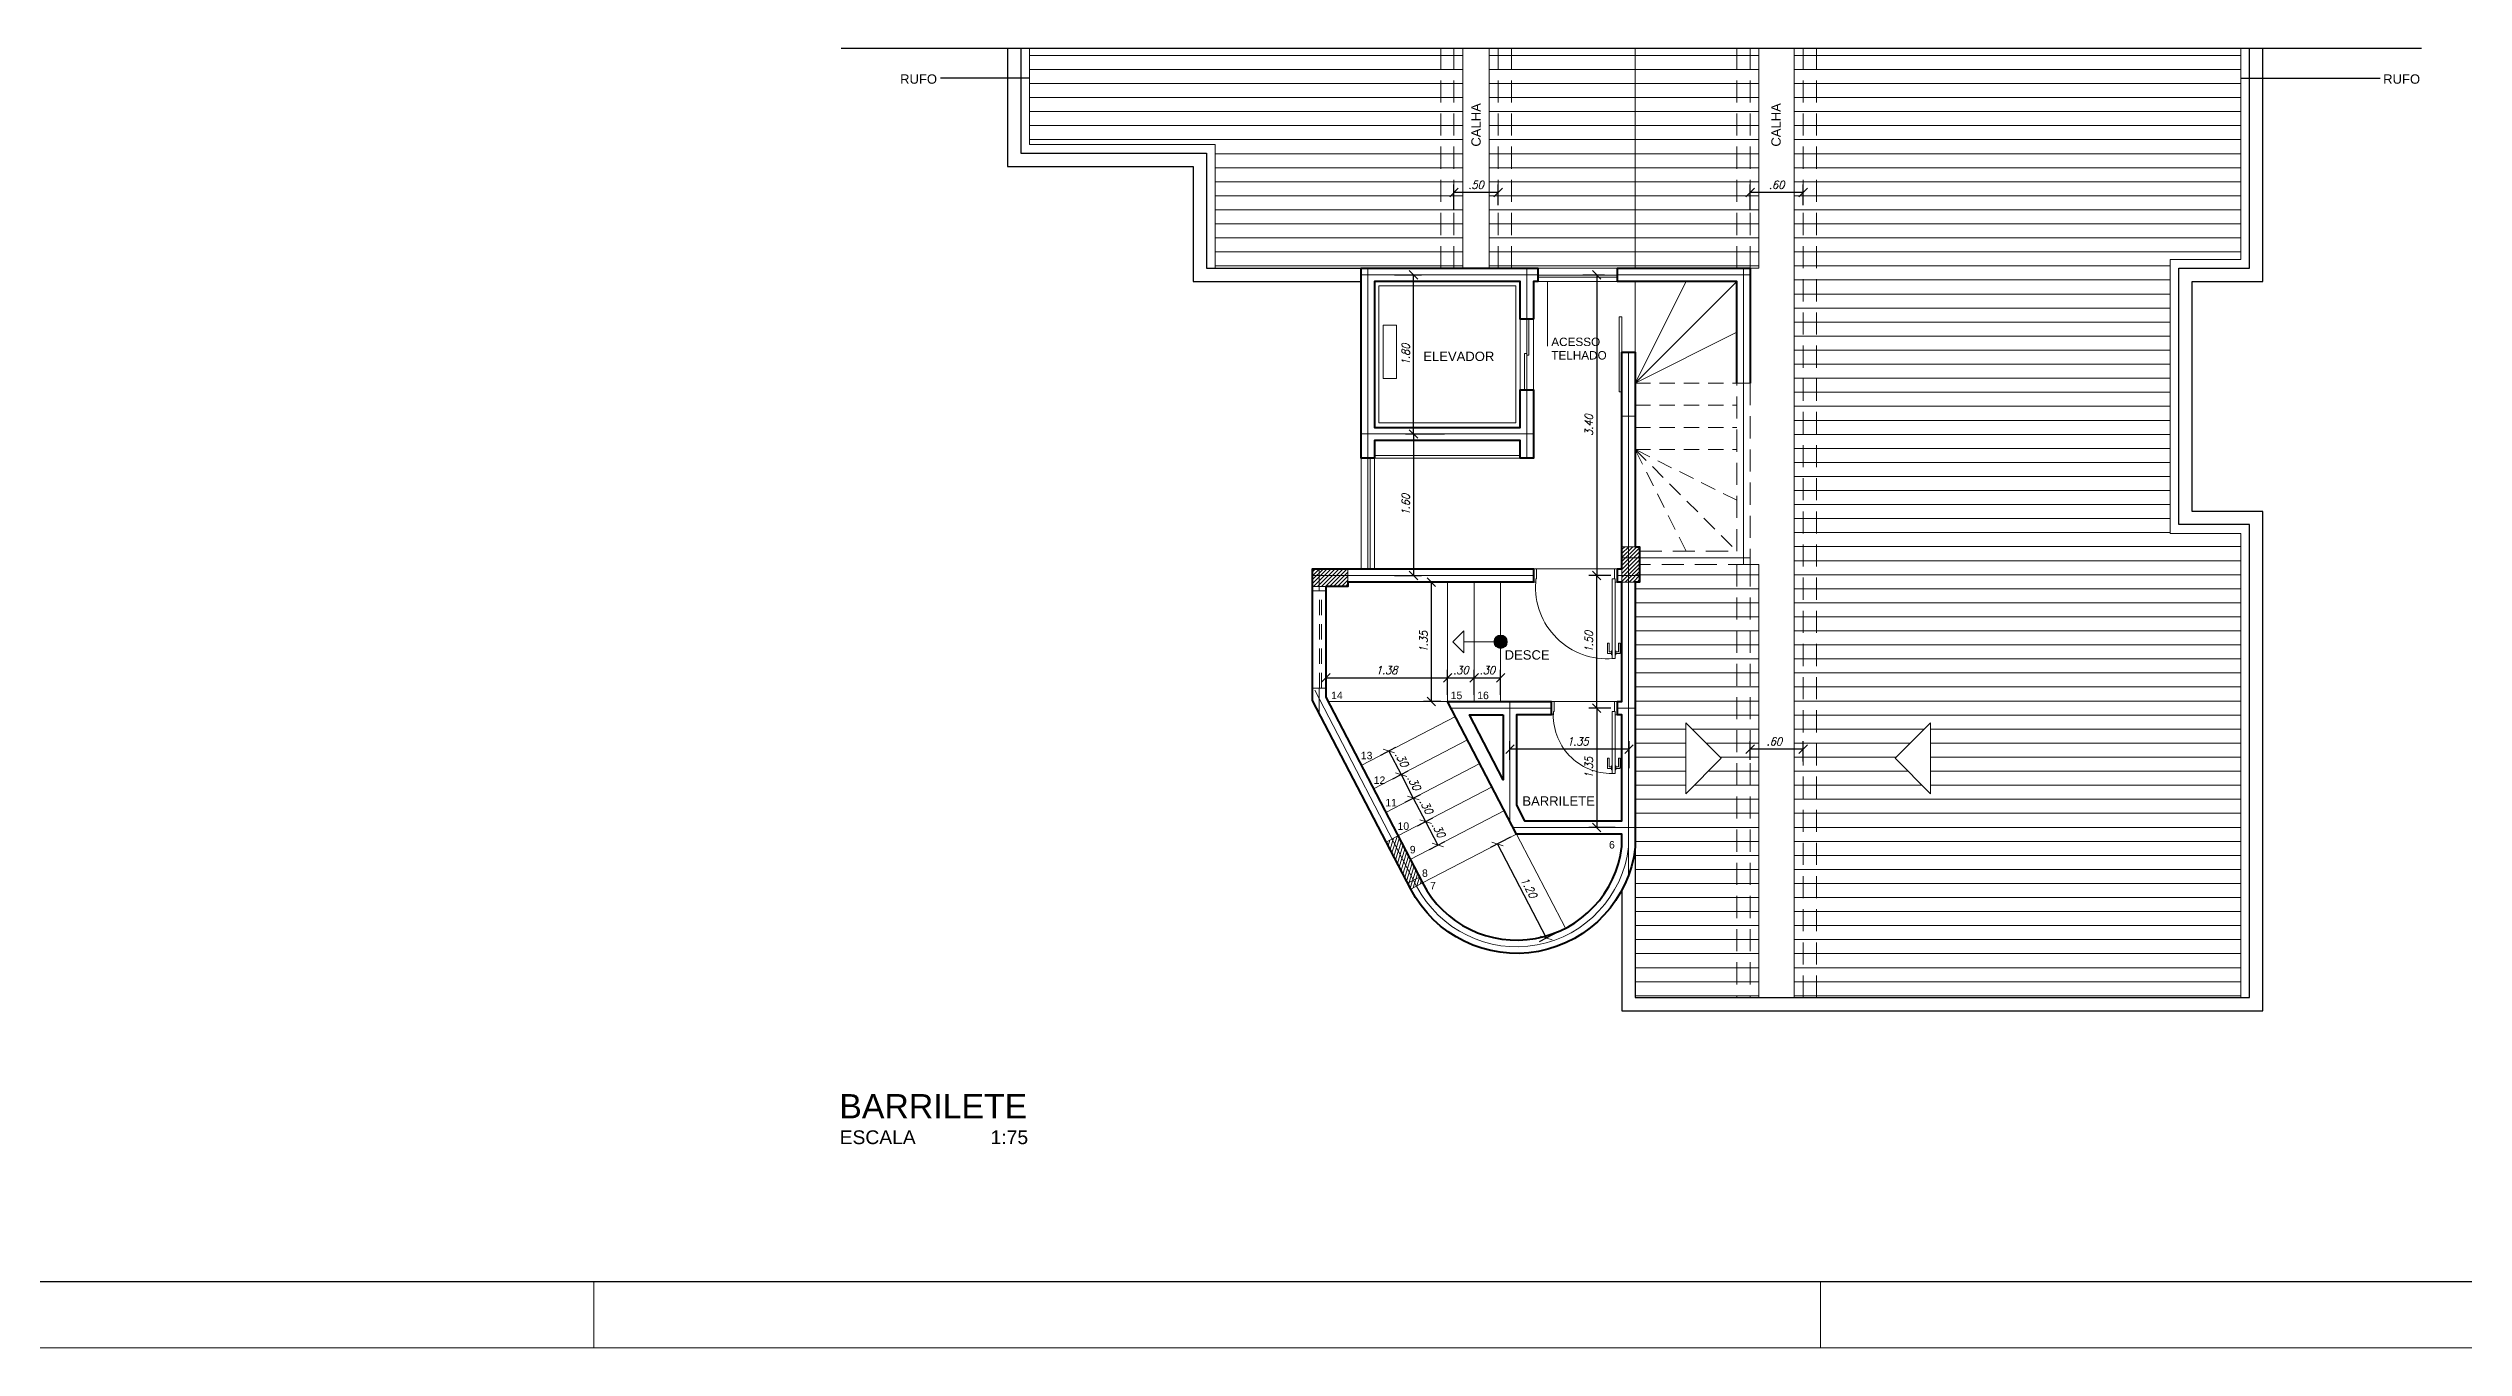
# Model space of a CAD drawing. Header units: millimetres. Extents: x 1865 to 2133, y 1062 to 1142.
# Drawn here: x 1993.8 to 2021.12, y 1106.29 to 1120.99 of the extents above; entities that cross this region are included whole.
import ezdxf

# ---------------------------------------------------------------- set-up
doc = ezdxf.new("R2010")
doc.units = ezdxf.units.MM
doc.header["$PDMODE"] = 35
doc.linetypes.add('HIDDEN', pattern=[0.375, 0.25, -0.125])
for name, color, linetype, lineweight in [('COBERTA', 34, 'Continuous', 9), ('Cota', 7, 'Continuous', 9), ('Eixo', 1, 'Continuous', 9), ('ESQ_INTER', 250, 'Continuous', 9), ('ESQUADRIAS', 250, 'Continuous', 9), ('PILAR', 7, 'Continuous', 5), ('Plarga', 7, 'Continuous', 40), ('texto', 7, 'Continuous', 13)]:
    doc.layers.add(name, color=color, linetype=linetype, lineweight=lineweight)
doc.styles.add('arial', font='arial.ttf')
doc.styles.add('romans15', font='romans.shx', dxfattribs={"width": 0.9, "oblique": 15})
doc.styles.add('TARCISIO', font='arial.ttf')
doc.dimstyles.new('COTA_50', dxfattribs={"dimscale": 0.5, "dimtxt": 0.181, "dimasz": 0.193, "dimexe": 0.18, "dimexo": 0.15, "dimgap": 0.085, "dimtad": 1, "dimzin": 4, "dimdsep": 46, "dimtxsty": 'romans15', "dimblk1": 'OBLIQUE', "dimblk2": 'OBLIQUE', "dimsah": 1, "dimcen": 0.09, "dimclrd": 256, "dimclre": 256, "dimclrt": 256, "dimadec": 0, "dimazin": 0, "dimtfac": 1, "dimtmove": 2, "dimatfit": 3, "dimldrblk": 'NONE', "dimfxl": 1, "dimtolj": 1, "dimtzin": 1, "dimarcsym": 0})

# ---------------------------------------------------------------- blocks, each defined once
blk = doc.blocks.new('_OBLIQUE')
at = {"color": 0, "linetype": 'ByBlock'}
blk.add_line((-0.5, -0.5), (0.5, 0.5), dxfattribs=at)
blk = doc.blocks.new('*D606')
at = {"layer": 'Cota', "lineweight": -2, "transparency": 16777216}
for p, q in [((2011.471, 1115.029), (2011.22, 1115.029)), ((2011.31, 1113.529), (2011.31, 1115.029)), ((2011.471, 1113.529), (2011.22, 1113.529))]:
    blk.add_line(p, q, dxfattribs=at)
at = {"layer": 'Defpoints', "color": 0, "transparency": 16777216}
for p in [(2011.31, 1115.029), (2011.546, 1115.029), (2011.546, 1113.529)]:
    blk.add_point(p, dxfattribs=at)
at = {"layer": 'Cota', "lineweight": -2, "transparency": 16777216, "xscale": 0.0965, "yscale": 0.0965, "zscale": 0.0965}
for p, rotation in [((2011.31, 1115.029), 90), ((2011.31, 1113.529), 270)]:
    blk.add_blockref('_OBLIQUE', p, dxfattribs=dict(at, rotation=rotation))
at = {"layer": 'Cota', "transparency": 16777216, "insert": (2011.222, 1114.279), "char_height": 0.0905, "attachment_point": 5, "rotation": 90, "style": 'romans15'}
blk.add_mtext('\\A1;1.50', dxfattribs=at)
blk = doc.blocks.new('_None')
blk = doc.blocks.new('*D607')
at = {"layer": 'Cota', "lineweight": -2, "transparency": 16777216}
for p, q in [((2008.867, 1112.995), (2009.039, 1113.085)), ((2008.959, 1113.043), (2009.098, 1112.777)), ((2009.005, 1112.729), (2009.178, 1112.819))]:
    blk.add_line(p, q, dxfattribs=at)
at = {"layer": 'Defpoints', "color": 0, "transparency": 16777216}
for p in [(2008.8, 1112.961), (2008.938, 1112.694), (2009.098, 1112.777)]:
    blk.add_point(p, dxfattribs=at)
at = {"layer": 'Cota', "lineweight": -2, "transparency": 16777216, "xscale": 0.0965, "yscale": 0.0965, "zscale": 0.0965}
for p, rotation in [((2008.959, 1113.043), 117.4853861438871), ((2009.098, 1112.777), 297.4853861438871)]:
    blk.add_blockref('_OBLIQUE', p, dxfattribs=dict(at, rotation=rotation))
at = {"layer": 'Cota', "transparency": 16777216, "insert": (2009.106, 1112.951), "char_height": 0.0905, "attachment_point": 5, "rotation": 297.4854, "style": 'romans15'}
blk.add_mtext('\\A1;.30', dxfattribs=at)
blk = doc.blocks.new('*D608')
at = {"layer": 'Cota', "lineweight": -2, "transparency": 16777216}
for p, q in [((2009.005, 1112.729), (2009.178, 1112.819)), ((2009.098, 1112.777), (2009.236, 1112.511)), ((2009.143, 1112.463), (2009.316, 1112.553))]:
    blk.add_line(p, q, dxfattribs=at)
at = {"layer": 'Defpoints', "color": 0, "transparency": 16777216}
for p in [(2008.938, 1112.694), (2009.236, 1112.511), (2009.077, 1112.428)]:
    blk.add_point(p, dxfattribs=at)
at = {"layer": 'Cota', "lineweight": -2, "transparency": 16777216, "xscale": 0.0965, "yscale": 0.0965, "zscale": 0.0965}
for p, rotation in [((2009.098, 1112.777), 117.4853861440412), ((2009.236, 1112.511), 297.4853861440413)]:
    blk.add_blockref('_OBLIQUE', p, dxfattribs=dict(at, rotation=rotation))
at = {"layer": 'Cota', "transparency": 16777216, "insert": (2009.245, 1112.685), "char_height": 0.0905, "attachment_point": 5, "rotation": 297.4854, "style": 'romans15'}
blk.add_mtext('\\A1;.30', dxfattribs=at)
blk = doc.blocks.new('*D609')
at = {"layer": 'Cota', "lineweight": -2, "transparency": 16777216}
for p, q in [((2009.143, 1112.463), (2009.316, 1112.553)), ((2009.236, 1112.511), (2009.375, 1112.245)), ((2009.282, 1112.197), (2009.455, 1112.287))]:
    blk.add_line(p, q, dxfattribs=at)
at = {"layer": 'Defpoints', "color": 0, "transparency": 16777216}
for p in [(2009.077, 1112.428), (2009.375, 1112.245), (2009.215, 1112.162)]:
    blk.add_point(p, dxfattribs=at)
at = {"layer": 'Cota', "lineweight": -2, "transparency": 16777216, "xscale": 0.0965, "yscale": 0.0965, "zscale": 0.0965}
for p, rotation in [((2009.236, 1112.511), 117.4853861438871), ((2009.375, 1112.245), 297.4853861438871)]:
    blk.add_blockref('_OBLIQUE', p, dxfattribs=dict(at, rotation=rotation))
at = {"layer": 'Cota', "transparency": 16777216, "insert": (2009.383, 1112.419), "char_height": 0.0905, "attachment_point": 5, "rotation": 297.4854, "style": 'romans15'}
blk.add_mtext('\\A1;.30', dxfattribs=at)
blk = doc.blocks.new('*D610')
at = {"layer": 'Cota', "lineweight": -2, "transparency": 16777216}
for p, q in [((2009.282, 1112.197), (2009.455, 1112.287)), ((2009.375, 1112.245), (2009.513, 1111.979)), ((2009.42, 1111.931), (2009.593, 1112.02))]:
    blk.add_line(p, q, dxfattribs=at)
at = {"layer": 'Defpoints', "color": 0, "transparency": 16777216}
for p in [(2009.215, 1112.162), (2009.513, 1111.979), (2009.354, 1111.896)]:
    blk.add_point(p, dxfattribs=at)
at = {"layer": 'Cota', "lineweight": -2, "transparency": 16777216, "xscale": 0.0965, "yscale": 0.0965, "zscale": 0.0965}
for p, rotation in [((2009.375, 1112.245), 117.4853861438871), ((2009.513, 1111.979), 297.4853861438871)]:
    blk.add_blockref('_OBLIQUE', p, dxfattribs=dict(at, rotation=rotation))
at = {"layer": 'Cota', "transparency": 16777216, "insert": (2009.522, 1112.152), "char_height": 0.0905, "attachment_point": 5, "rotation": 297.4854, "style": 'romans15'}
blk.add_mtext('\\A1;.30', dxfattribs=at)
blk = doc.blocks.new('*D620')
at = {"layer": 'Cota', "lineweight": -2, "transparency": 16777216}
for p, q in [((2010.337, 1112.07), (2010.109, 1111.951)), ((2010.741, 1110.927), (2010.189, 1111.992)), ((2010.89, 1111.004), (2010.661, 1110.886))]:
    blk.add_line(p, q, dxfattribs=at)
at = {"layer": 'Defpoints', "color": 0, "transparency": 16777216}
for p in [(2010.189, 1111.992), (2010.404, 1112.104), (2010.957, 1111.039)]:
    blk.add_point(p, dxfattribs=at)
at = {"layer": 'Cota', "lineweight": -2, "transparency": 16777216, "xscale": 0.0965, "yscale": 0.0965, "zscale": 0.0965}
for p, rotation in [((2010.189, 1111.992), 117.4184807016793), ((2010.741, 1110.927), 297.4184807016794)]:
    blk.add_blockref('_OBLIQUE', p, dxfattribs=dict(at, rotation=rotation))
at = {"layer": 'Cota', "transparency": 16777216, "insert": (2010.543, 1111.5), "char_height": 0.0905, "attachment_point": 5, "rotation": 297.4185, "style": 'romans15'}
blk.add_mtext('\\A1;1.20', dxfattribs=at)
blk = doc.blocks.new('*D611')
at = {"layer": 'Cota', "lineweight": -2, "transparency": 16777216}
for p, q in [((2009.624, 1113.679), (2009.624, 1113.96)), ((2009.924, 1113.679), (2009.924, 1113.96)), ((2009.624, 1113.87), (2009.924, 1113.87))]:
    blk.add_line(p, q, dxfattribs=at)
at = {"layer": 'Defpoints', "color": 0, "transparency": 16777216}
for p in [(2009.624, 1113.604), (2009.924, 1113.87), (2009.924, 1113.604)]:
    blk.add_point(p, dxfattribs=at)
at = {"layer": 'Cota', "lineweight": -2, "transparency": 16777216, "xscale": 0.0965, "yscale": 0.0965, "zscale": 0.0965, "rotation": 180}
blk.add_blockref('_OBLIQUE', (2009.624, 1113.87), dxfattribs=at)
at = {"layer": 'Cota', "lineweight": -2, "transparency": 16777216, "xscale": 0.0965, "yscale": 0.0965, "zscale": 0.0965}
blk.add_blockref('_OBLIQUE', (2009.924, 1113.87), dxfattribs=at)
at = {"layer": 'Cota', "transparency": 16777216, "insert": (2009.774, 1113.958), "char_height": 0.0905, "attachment_point": 5, "style": 'romans15'}
blk.add_mtext('\\A1;.30', dxfattribs=at)
blk = doc.blocks.new('*D612')
at = {"layer": 'Cota', "lineweight": -2, "transparency": 16777216}
for p, q in [((2009.924, 1113.679), (2009.924, 1113.96)), ((2010.224, 1113.679), (2010.224, 1113.96)), ((2009.924, 1113.87), (2010.224, 1113.87))]:
    blk.add_line(p, q, dxfattribs=at)
at = {"layer": 'Defpoints', "color": 0, "transparency": 16777216}
for p in [(2009.924, 1113.604), (2010.224, 1113.87), (2010.224, 1113.604)]:
    blk.add_point(p, dxfattribs=at)
at = {"layer": 'Cota', "lineweight": -2, "transparency": 16777216, "xscale": 0.0965, "yscale": 0.0965, "zscale": 0.0965, "rotation": 180}
blk.add_blockref('_OBLIQUE', (2009.924, 1113.87), dxfattribs=at)
at = {"layer": 'Cota', "lineweight": -2, "transparency": 16777216, "xscale": 0.0965, "yscale": 0.0965, "zscale": 0.0965}
blk.add_blockref('_OBLIQUE', (2010.224, 1113.87), dxfattribs=at)
at = {"layer": 'Cota', "transparency": 16777216, "insert": (2010.074, 1113.958), "char_height": 0.0905, "attachment_point": 5, "style": 'romans15'}
blk.add_mtext('\\A1;.30', dxfattribs=at)
blk = doc.blocks.new('*D613')
at = {"layer": 'Cota', "lineweight": -2, "transparency": 16777216}
for p, q in [((2008.246, 1113.728), (2008.246, 1113.96)), ((2009.624, 1113.679), (2009.624, 1113.96)), ((2008.246, 1113.87), (2009.624, 1113.87))]:
    blk.add_line(p, q, dxfattribs=at)
at = {"layer": 'Defpoints', "color": 0, "transparency": 16777216}
for p in [(2008.246, 1113.653), (2009.624, 1113.87), (2009.624, 1113.604)]:
    blk.add_point(p, dxfattribs=at)
at = {"layer": 'Cota', "lineweight": -2, "transparency": 16777216, "xscale": 0.0965, "yscale": 0.0965, "zscale": 0.0965, "rotation": 180}
blk.add_blockref('_OBLIQUE', (2008.246, 1113.87), dxfattribs=at)
at = {"layer": 'Cota', "lineweight": -2, "transparency": 16777216, "xscale": 0.0965, "yscale": 0.0965, "zscale": 0.0965}
blk.add_blockref('_OBLIQUE', (2009.624, 1113.87), dxfattribs=at)
at = {"layer": 'Cota', "transparency": 16777216, "insert": (2008.935, 1113.958), "char_height": 0.0905, "attachment_point": 5, "style": 'romans15'}
blk.add_mtext('\\A1;1.38', dxfattribs=at)
blk = doc.blocks.new('*D614')
at = {"layer": 'Cota', "lineweight": -2, "transparency": 16777216}
for p, q in [((2010.329, 1112.944), (2010.329, 1113.154)), ((2011.676, 1113.064), (2010.329, 1113.064)), ((2011.676, 1112.851), (2011.676, 1113.154))]:
    blk.add_line(p, q, dxfattribs=at)
at = {"layer": 'Defpoints', "color": 0, "transparency": 16777216}
for p in [(2010.329, 1113.064), (2010.329, 1112.869), (2011.676, 1112.776)]:
    blk.add_point(p, dxfattribs=at)
at = {"layer": 'Cota', "lineweight": -2, "transparency": 16777216, "xscale": 0.0965, "yscale": 0.0965, "zscale": 0.0965, "rotation": 180}
blk.add_blockref('_OBLIQUE', (2010.329, 1113.064), dxfattribs=at)
at = {"layer": 'Cota', "lineweight": -2, "transparency": 16777216, "xscale": 0.0965, "yscale": 0.0965, "zscale": 0.0965}
blk.add_blockref('_OBLIQUE', (2011.676, 1113.064), dxfattribs=at)
at = {"layer": 'Cota', "transparency": 16777216, "insert": (2011.097, 1113.152), "char_height": 0.0905, "attachment_point": 5, "style": 'romans15'}
blk.add_mtext('\\A1;1.35', dxfattribs=at)
blk = doc.blocks.new('*D615')
at = {"layer": 'Cota', "lineweight": -2, "transparency": 16777216}
for p, q in [((2009.549, 1114.954), (2009.35, 1114.954)), ((2009.44, 1113.604), (2009.44, 1114.954)), ((2009.549, 1113.604), (2009.35, 1113.604))]:
    blk.add_line(p, q, dxfattribs=at)
at = {"layer": 'Defpoints', "color": 0, "transparency": 16777216}
for p in [(2009.44, 1114.954), (2009.624, 1114.954), (2009.624, 1113.604)]:
    blk.add_point(p, dxfattribs=at)
at = {"layer": 'Cota', "lineweight": -2, "transparency": 16777216, "xscale": 0.0965, "yscale": 0.0965, "zscale": 0.0965}
for p, rotation in [((2009.44, 1114.954), 90), ((2009.44, 1113.604), 270)]:
    blk.add_blockref('_OBLIQUE', p, dxfattribs=dict(at, rotation=rotation))
at = {"layer": 'Cota', "transparency": 16777216, "insert": (2009.353, 1114.279), "char_height": 0.0905, "attachment_point": 5, "rotation": 90, "style": 'romans15'}
blk.add_mtext('\\A1;1.35', dxfattribs=at)
blk = doc.blocks.new('*D616')
at = {"layer": 'Cota', "lineweight": -2, "transparency": 16777216}
for p, q in [((2009.588, 1116.629), (2009.147, 1116.629)), ((2009.237, 1116.629), (2009.237, 1115.029)), ((2009.022, 1115.029), (2009.327, 1115.029))]:
    blk.add_line(p, q, dxfattribs=at)
at = {"layer": 'Defpoints', "color": 0, "transparency": 16777216}
for p in [(2009.663, 1116.629), (2008.947, 1115.029), (2009.237, 1115.029)]:
    blk.add_point(p, dxfattribs=at)
at = {"layer": 'Cota', "lineweight": -2, "transparency": 16777216, "xscale": 0.0965, "yscale": 0.0965, "zscale": 0.0965}
for p, rotation in [((2009.237, 1116.629), 90), ((2009.237, 1115.029), 270)]:
    blk.add_blockref('_OBLIQUE', p, dxfattribs=dict(at, rotation=rotation))
at = {"layer": 'Cota', "transparency": 16777216, "insert": (2009.15, 1115.829), "char_height": 0.0905, "attachment_point": 5, "rotation": 90, "style": 'romans15'}
blk.add_mtext('\\A1;1.60', dxfattribs=at)
blk = doc.blocks.new('*D617')
at = {"layer": 'Cota', "lineweight": -2, "transparency": 16777216}
for p, q in [((2009.022, 1118.429), (2009.327, 1118.429)), ((2009.237, 1116.629), (2009.237, 1118.429)), ((2009.588, 1116.629), (2009.147, 1116.629))]:
    blk.add_line(p, q, dxfattribs=at)
at = {"layer": 'Defpoints', "color": 0, "transparency": 16777216}
for p in [(2008.947, 1118.429), (2009.237, 1118.429), (2009.663, 1116.629)]:
    blk.add_point(p, dxfattribs=at)
at = {"layer": 'Cota', "lineweight": -2, "transparency": 16777216, "xscale": 0.0965, "yscale": 0.0965, "zscale": 0.0965}
for p, rotation in [((2009.237, 1118.429), 90), ((2009.237, 1116.629), 270)]:
    blk.add_blockref('_OBLIQUE', p, dxfattribs=dict(at, rotation=rotation))
at = {"layer": 'Cota', "transparency": 16777216, "insert": (2009.15, 1117.529), "char_height": 0.0905, "attachment_point": 5, "rotation": 90, "style": 'romans15'}
blk.add_mtext('\\A1;1.80', dxfattribs=at)
blk = doc.blocks.new('*D618')
at = {"layer": 'Cota', "lineweight": -2, "transparency": 16777216}
for p, q in [((2011.155, 1118.429), (2011.4, 1118.429)), ((2011.31, 1118.429), (2011.31, 1115.029)), ((2011.471, 1115.029), (2011.22, 1115.029))]:
    blk.add_line(p, q, dxfattribs=at)
at = {"layer": 'Defpoints', "color": 0, "transparency": 16777216}
for p in [(2011.08, 1118.429), (2011.31, 1115.029), (2011.546, 1115.029)]:
    blk.add_point(p, dxfattribs=at)
at = {"layer": 'Cota', "lineweight": -2, "transparency": 16777216, "xscale": 0.0965, "yscale": 0.0965, "zscale": 0.0965}
for p, rotation in [((2011.31, 1118.429), 90), ((2011.31, 1115.029), 270)]:
    blk.add_blockref('_OBLIQUE', p, dxfattribs=dict(at, rotation=rotation))
at = {"layer": 'Cota', "transparency": 16777216, "insert": (2011.222, 1116.729), "char_height": 0.0905, "attachment_point": 5, "rotation": 90, "style": 'romans15'}
blk.add_mtext('\\A1;3.40', dxfattribs=at)
blk = doc.blocks.new('*D619')
at = {"layer": 'Cota', "lineweight": -2, "transparency": 16777216}
for p, q in [((2011.471, 1113.529), (2011.22, 1113.529)), ((2011.31, 1113.529), (2011.31, 1112.179)), ((2011.521, 1112.179), (2011.22, 1112.179))]:
    blk.add_line(p, q, dxfattribs=at)
at = {"layer": 'Defpoints', "color": 0, "transparency": 16777216}
for p in [(2011.546, 1113.529), (2011.31, 1112.179), (2011.596, 1112.179)]:
    blk.add_point(p, dxfattribs=at)
at = {"layer": 'Cota', "lineweight": -2, "transparency": 16777216, "xscale": 0.0965, "yscale": 0.0965, "zscale": 0.0965}
for p, rotation in [((2011.31, 1113.529), 90), ((2011.31, 1112.179), 270)]:
    blk.add_blockref('_OBLIQUE', p, dxfattribs=dict(at, rotation=rotation))
at = {"layer": 'Cota', "transparency": 16777216, "insert": (2011.222, 1112.854), "char_height": 0.0905, "attachment_point": 5, "rotation": 90, "style": 'romans15'}
blk.add_mtext('\\A1;1.35', dxfattribs=at)
blk = doc.blocks.new('*D621')
at = {"layer": 'Cota', "lineweight": -2, "transparency": 16777216}
for p, q in [((2013.046, 1112.944), (2013.046, 1113.154)), ((2013.646, 1113.064), (2013.046, 1113.064)), ((2013.646, 1112.926), (2013.646, 1113.154))]:
    blk.add_line(p, q, dxfattribs=at)
at = {"layer": 'Defpoints', "color": 0, "transparency": 16777216}
for p in [(2013.046, 1113.064), (2013.046, 1112.869), (2013.646, 1112.851)]:
    blk.add_point(p, dxfattribs=at)
at = {"layer": 'Cota', "lineweight": -2, "transparency": 16777216, "xscale": 0.0965, "yscale": 0.0965, "zscale": 0.0965, "rotation": 180}
blk.add_blockref('_OBLIQUE', (2013.046, 1113.064), dxfattribs=at)
at = {"layer": 'Cota', "lineweight": -2, "transparency": 16777216, "xscale": 0.0965, "yscale": 0.0965, "zscale": 0.0965}
blk.add_blockref('_OBLIQUE', (2013.646, 1113.064), dxfattribs=at)
at = {"layer": 'Cota', "transparency": 16777216, "insert": (2013.32, 1113.152), "char_height": 0.0905, "attachment_point": 5, "style": 'romans15'}
blk.add_mtext('\\A1;.60', dxfattribs=at)
blk = doc.blocks.new('*D622')
at = {"layer": 'Cota', "lineweight": -2, "transparency": 16777216}
for p, q in [((2009.696, 1119.17), (2009.696, 1119.45)), ((2010.196, 1119.36), (2009.696, 1119.36)), ((2010.196, 1119.218), (2010.196, 1119.45))]:
    blk.add_line(p, q, dxfattribs=at)
at = {"layer": 'Defpoints', "color": 0, "transparency": 16777216}
for p in [(2009.696, 1119.36), (2009.696, 1119.095), (2010.196, 1119.143)]:
    blk.add_point(p, dxfattribs=at)
at = {"layer": 'Cota', "lineweight": -2, "transparency": 16777216, "xscale": 0.0965, "yscale": 0.0965, "zscale": 0.0965, "rotation": 180}
blk.add_blockref('_OBLIQUE', (2009.696, 1119.36), dxfattribs=at)
at = {"layer": 'Cota', "lineweight": -2, "transparency": 16777216, "xscale": 0.0965, "yscale": 0.0965, "zscale": 0.0965}
blk.add_blockref('_OBLIQUE', (2010.196, 1119.36), dxfattribs=at)
at = {"layer": 'Cota', "transparency": 16777216, "insert": (2009.946, 1119.448), "char_height": 0.0905, "attachment_point": 5, "style": 'romans15'}
blk.add_mtext('\\A1;.50', dxfattribs=at)
blk = doc.blocks.new('*D623')
at = {"layer": 'Cota', "lineweight": -2, "transparency": 16777216}
for p, q in [((2013.046, 1119.17), (2013.046, 1119.45)), ((2013.646, 1119.36), (2013.046, 1119.36)), ((2013.646, 1119.218), (2013.646, 1119.45))]:
    blk.add_line(p, q, dxfattribs=at)
at = {"layer": 'Defpoints', "color": 0, "transparency": 16777216}
for p in [(2013.046, 1119.36), (2013.046, 1119.095), (2013.646, 1119.143)]:
    blk.add_point(p, dxfattribs=at)
at = {"layer": 'Cota', "lineweight": -2, "transparency": 16777216, "xscale": 0.0965, "yscale": 0.0965, "zscale": 0.0965, "rotation": 180}
blk.add_blockref('_OBLIQUE', (2013.046, 1119.36), dxfattribs=at)
at = {"layer": 'Cota', "lineweight": -2, "transparency": 16777216, "xscale": 0.0965, "yscale": 0.0965, "zscale": 0.0965}
blk.add_blockref('_OBLIQUE', (2013.646, 1119.36), dxfattribs=at)
at = {"layer": 'Cota', "transparency": 16777216, "insert": (2013.346, 1119.448), "char_height": 0.0905, "attachment_point": 5, "style": 'romans15'}
blk.add_mtext('\\A1;.60', dxfattribs=at)

msp = doc.modelspace()

# ---------------------------------------------------------------- hatches: boundary and pattern name
at = {"layer": 'COBERTA'}
h = msp.add_hatch(dxfattribs=at)
h.set_pattern_fill('LINE,_O', color=256, scale=0.05)
h.set_pattern_definition([(0, (2013.05248, 1123.451), (0, 0.15875), [])])
h.paths.add_polyline_path([(2012.8957, 1115.1542), (2011.7457, 1115.1542), (2011.7457, 1111.9543), (2011.7457, 1110.2542), (2012.8957, 1110.2542)])
h.paths.add_polyline_path([(2012.3167, 1113.3607), (2012.7167, 1112.9607), (2012.3167, 1112.5607)], flags=16)
h.paths.add_polyline_path([(2013.0457, 1115.1542), (2012.8957, 1115.1542), (2012.8957, 1110.2542), (2013.0457, 1110.2542)])
h.paths.add_polyline_path([(2013.1457, 1115.1542), (2013.0457, 1115.1542), (2013.0457, 1110.2542), (2013.1457, 1110.2542)])
h.paths.add_polyline_path([(2015.0866, 1113.3607), (2015.0866, 1112.5607), (2014.6866, 1112.9607)], flags=16)
h.paths.add_polyline_path([(2009.5457, 1120.9916), (2004.8957, 1120.9916), (2004.8957, 1119.9296), (2004.9089, 1119.9042), (2006.9957, 1119.9042), (2006.9957, 1118.5042), (2009.5457, 1118.5042)])
h.paths.add_polyline_path([(2012.8957, 1120.9916), (2011.7457, 1120.9916), (2011.7457, 1118.5042), (2012.8957, 1118.5042)])
h.paths.add_polyline_path([(2018.5957, 1120.9916), (2013.7957, 1120.9916), (2013.7957, 1110.2542), (2018.5957, 1110.2542), (2018.5957, 1115.5042), (2017.7957, 1115.5042), (2017.7957, 1118.6042), (2018.5957, 1118.6042)])
h.paths.add_polyline_path([(2011.7457, 1120.9916), (2010.3457, 1120.9916), (2010.3457, 1118.5042), (2011.7457, 1118.5042)])
h.paths.add_polyline_path([(2009.6957, 1120.9916), (2009.5457, 1120.9916), (2009.5457, 1118.5042), (2009.6957, 1118.5042)])
h.paths.add_polyline_path([(2010.1957, 1120.9916), (2010.0957, 1120.9916), (2010.0957, 1118.5042), (2010.1957, 1118.5042)])
h.paths.add_polyline_path([(2010.3457, 1120.9916), (2010.1957, 1120.9916), (2010.1957, 1118.5042), (2010.3457, 1118.5042)])
h.paths.add_polyline_path([(2009.7957, 1120.9916), (2009.6957, 1120.9916), (2009.6957, 1118.5042), (2009.7957, 1118.5042)])
h.paths.add_polyline_path([(2013.7957, 1120.9916), (2013.6457, 1120.9916), (2013.6457, 1110.2542), (2013.7957, 1110.2542)])
h.paths.add_polyline_path([(2013.6457, 1120.9916), (2013.5457, 1120.9916), (2013.5457, 1110.2542), (2013.6457, 1110.2542)])
h.paths.add_polyline_path([(2013.1457, 1120.9916), (2013.0457, 1120.9916), (2013.0457, 1118.5042), (2013.1457, 1118.5042)])
h.paths.add_polyline_path([(2013.0457, 1120.9916), (2012.8957, 1120.9916), (2012.8957, 1118.5042), (2013.0457, 1118.5042)])
at = {"layer": 'Cota'}
h = msp.add_hatch(color=256, dxfattribs=at)
h.dxf.hatch_style = 1
h.paths.add_polyline_path([(2010.2237, 1114.2792), (2010.1482, 1114.2792, 0.4142136), (2010.2237, 1114.2038)])
h.paths.add_polyline_path([(2010.2991, 1114.2792), (2010.2237, 1114.2792), (2010.2237, 1114.2038, 0.4142136)])
h.paths.add_polyline_path([(2010.1482, 1114.2792), (2010.2991, 1114.2792, 1)])
at = {"layer": 'PILAR'}
h = msp.add_hatch(dxfattribs=at)
h.set_pattern_fill('ANSI31,_O', color=256, scale=0.01, angle=-90)
h.set_pattern_definition([(225, (2964.00986, 2978.917208), (-0.0224506403, 0.0224506403), [])])
h.paths.add_polyline_path([(2011.5957, 1114.9542), (2011.7957, 1114.9542), (2011.7957, 1115.3542), (2011.5957, 1115.3542)])
h = msp.add_hatch(dxfattribs=at)
h.set_pattern_fill('ANSI31,_O', color=256, scale=0.01)
h.set_pattern_definition([(45, (144.532692, 162.69004), (-0.0224506403, 0.0224506403), [])])
h.paths.add_polyline_path([(2008.4957, 1115.1042), (2008.4957, 1114.9042), (2008.0957, 1114.9042), (2008.0957, 1115.1042)])
h = msp.add_hatch(dxfattribs=at)
h.set_pattern_fill('ANSI31,_O', color=256, scale=0.01, angle=-62.51461)
h.set_pattern_definition([(252.4853861, (1993.81529, 3204.59336), (-0.03027807704, 0.00955513217), [])])
h.paths.add_polyline_path([(2009.2064, 1111.4812), (2009.3395, 1111.5504), (2009.0626, 1112.0827), (2008.9295, 1112.0134)])

# ---------------------------------------------------------------- linework, layer by layer
msp.add_line((1958.3419, 1107.0443), (2040.8419, 1107.0443))
at = {"color": 7, "linetype": 'Continuous', "lineweight": 20}
msp.add_line((1956.4669, 1106.2943), (2041.5919, 1106.2943), dxfattribs=at)
for points in [[(2004.6457, 1120.9916), (2004.6457, 1119.6542), (2006.7457, 1119.6542), (2006.7457, 1118.3542), (2006.7457, 1118.3542), (2006.7457, 1118.3542), (2008.6457, 1118.3542)], [(2004.7957, 1120.9916), (2004.7957, 1119.8042), (2006.8957, 1119.8042), (2006.8957, 1118.5042), (2008.6457, 1118.5042)], [(2011.5957, 1111.4698), (2011.5957, 1110.1042), (2018.8457, 1110.1042), (2018.8457, 1115.7542), (2018.0457, 1115.7542), (2018.0457, 1118.3542), (2018.8457, 1118.3542), (2018.8457, 1120.9916)], [(2011.7457, 1111.9543), (2011.7457, 1110.2542), (2018.6957, 1110.2542), (2018.6957, 1115.6042), (2017.8957, 1115.6042), (2017.8957, 1118.5042), (2018.6957, 1118.5042), (2018.6957, 1120.9916)], [(2004.8957, 1120.6523), (2003.8867, 1120.6523)], [(2018.5957, 1120.6523), (2020.1732, 1120.6523)]]:
    msp.add_lwpolyline(points)
at = {"lineweight": 9}
for points in [[(2004.8957, 1120.9916), (2004.8957, 1119.9042), (2006.9957, 1119.9042), (2006.9957, 1118.5042)], [(2018.5957, 1120.9916), (2018.5957, 1118.6042), (2017.7957, 1118.6042), (2017.7957, 1115.5042), (2018.5957, 1115.5042), (2018.5957, 1110.2542)]]:
    msp.add_lwpolyline(points, dxfattribs=at)
at = {"linetype": 'HIDDEN', "lineweight": 5}
for points in [[(2009.5457, 1118.5042), (2009.5457, 1120.9916)], [(2009.6957, 1118.5042), (2009.6957, 1120.9916)], [(2010.1957, 1118.5042), (2010.1957, 1120.9916)], [(2010.3457, 1118.5042), (2010.3457, 1120.9916)], [(2012.8957, 1118.5042), (2012.8957, 1120.9916)], [(2013.0457, 1118.5042), (2013.0457, 1120.9916)], [(2013.6457, 1110.2542), (2013.6457, 1120.9916)], [(2013.7957, 1110.2542), (2013.7957, 1120.9916)], [(2012.8957, 1115.1542), (2012.8957, 1110.2542)], [(2013.0457, 1115.1542), (2013.0457, 1110.2542)]]:
    msp.add_lwpolyline(points, dxfattribs=at)
at = {"lineweight": 5}
msp.add_lwpolyline([(2008.8457, 1116.7542), (2010.3957, 1116.7542), (2010.3957, 1118.3042), (2008.8457, 1118.3042)], close=True, dxfattribs=at)
for points in [[(2010.6457, 1118.5042), (2011.5457, 1118.5042)], [(2010.6457, 1118.3542), (2011.5457, 1118.3542)], [(2011.7457, 1117.5542), (2011.7457, 1118.3542)], [(2009.0457, 1117.8584), (2009.0457, 1117.2584), (2008.8957, 1117.2584), (2008.8957, 1117.8584), (2009.0457, 1117.8584)], [(2010.4457, 1117.9292), (2010.4457, 1117.1292)], [(2010.5957, 1117.9292), (2010.5957, 1117.1292)], [(2008.6457, 1115.1042), (2008.6457, 1116.3542)], [(2008.7957, 1116.3842), (2010.4457, 1116.3842)], [(2008.7957, 1115.1042), (2008.7957, 1116.3542)], [(2008.7957, 1116.3542), (2010.4457, 1116.3542)], [(2011.5107, 1115.1042), (2010.6307, 1115.1042)], [(2009.6237, 1113.6042), (2009.6237, 1114.9542)], [(2009.9237, 1113.6042), (2009.9237, 1114.9542)], [(2010.2237, 1113.6042), (2010.2237, 1114.9542)], [(2008.271, 1113.6042), (2009.6237, 1113.6042)], [(2010.8307, 1113.6042), (2011.5107, 1113.6042)], [(2008.6472, 1112.8811), (2009.7117, 1113.4349)], [(2008.7856, 1112.6149), (2009.8502, 1113.1688)], [(2008.9241, 1112.3488), (2009.9887, 1112.9026)], [(2009.0626, 1112.0827), (2010.1271, 1112.6365)], [(2009.201, 1111.8165), (2010.2656, 1112.3704)], [(2009.3395, 1111.5504), (2010.404, 1112.1042)]]:
    msp.add_lwpolyline(points, dxfattribs=at)
at = {"lineweight": 5, "ltscale": 0.7}
for points in [[(2011.7457, 1117.2042), (2012.8957, 1118.3542)], [(2012.3207, 1118.3542), (2011.7457, 1117.2042)], [(2012.8957, 1117.7792), (2011.7457, 1117.2042)]]:
    msp.add_lwpolyline(points, dxfattribs=at)
at = {"linetype": 'HIDDEN', "lineweight": 5, "ltscale": 0.7}
for points in [[(2011.7457, 1117.2042), (2012.8957, 1117.2042)], [(2011.7457, 1116.9542), (2012.8957, 1116.9542)], [(2011.7457, 1116.7042), (2012.8957, 1116.7042)], [(2011.7457, 1116.4542), (2012.8957, 1116.4542)], [(2011.7457, 1116.4542), (2012.8957, 1115.3042)], [(2012.8957, 1115.8792), (2011.7457, 1116.4542)], [(2012.3207, 1115.3042), (2011.7457, 1116.4542)]]:
    msp.add_lwpolyline(points, dxfattribs=at)
at = {"color": 7, "linetype": 'Continuous', "lineweight": 20}
for points in [[(1999.9669, 1106.2943), (1999.9669, 1107.0443)], [(2013.8419, 1106.2943), (2013.8419, 1107.0443)]]:
    msp.add_lwpolyline(points, dxfattribs=at)
at = {"layer": 'COBERTA'}
for points in [[(2009.7957, 1118.5042), (2009.7957, 1120.9916)], [(2010.0957, 1118.5042), (2010.0957, 1120.9916)], [(2011.7457, 1118.5042), (2011.7457, 1120.9916)], [(2013.0457, 1118.5042), (2013.1457, 1118.5042), (2013.1457, 1120.9916)], [(2013.5457, 1110.2542), (2013.5457, 1120.9916)], [(2013.1457, 1110.2542), (2013.1457, 1115.1542), (2013.0457, 1115.1542)]]:
    msp.add_lwpolyline(points, dxfattribs=at)
for points in [[(2012.3167, 1112.5607), (2012.3167, 1113.3607), (2012.7167, 1112.9607)], [(2012.3167, 1112.5607), (2012.3167, 1113.3607), (2012.7167, 1112.9607)], [(2015.0866, 1112.5607), (2015.0866, 1113.3607), (2014.6866, 1112.9607)]]:
    msp.add_lwpolyline(points, close=True, dxfattribs=at)
at = {"layer": 'Cota'}
for points in [[(2010.7534, 1117.624), (2010.7534, 1118.3542)], [(2010.2237, 1114.2792), (2009.8067, 1114.2792)], [(2010.404, 1112.1042), (2010.9579, 1111.0397)]]:
    msp.add_lwpolyline(points, dxfattribs=at)
msp.add_lwpolyline([(2009.8067, 1114.1542), (2009.8067, 1114.4042), (2009.6817, 1114.2792)], close=True, dxfattribs=at)
msp.add_circle((2010.2237, 1114.2792), 0.0755, dxfattribs=at)
at = {"layer": 'Defpoints'}
msp.add_lwpolyline([(2002.7631, 1120.9916), (2020.6391, 1120.9916)], dxfattribs=at)
at = {"layer": 'Eixo'}
for points in [[(2008.6457, 1118.4292), (2010.6457, 1118.4292)], [(2008.7207, 1116.3542), (2008.7207, 1118.5042)], [(2010.5207, 1117.9292), (2010.5207, 1118.5042)], [(2011.5457, 1118.4292), (2013.0457, 1118.4292)], [(2012.9707, 1115.1542), (2012.9707, 1118.5042)], [(2011.6707, 1111.6372), (2011.6707, 1117.5542)], [(2010.5207, 1116.3542), (2010.5207, 1117.1292)], [(2008.6457, 1116.6292), (2010.5957, 1116.6292)], [(2011.5957, 1116.8292), (2011.7457, 1116.8292)], [(2008.0957, 1115.0292), (2010.5957, 1115.0292)], [(2008.1707, 1114.8542), (2008.1707, 1115.1042)], [(2011.5457, 1115.0292), (2011.7957, 1115.0292)], [(2013.0457, 1115.2292), (2011.5957, 1115.2292)], [(2008.1707, 1113.472), (2008.1707, 1113.7542)], [(2010.329, 1112.2484), (2010.329, 1113.6042)], [(2009.6627, 1113.5292), (2010.7957, 1113.5292)], [(2011.5457, 1113.5292), (2011.7457, 1113.5292)], [(2010.365, 1112.1792), (2011.7457, 1112.1792)], [(2009.1718, 1111.5477), (2009.3049, 1111.6169)]]:
    msp.add_lwpolyline(points, dxfattribs=at)
for points in [[(2008.121, 1113.73), (2009.2729, 1111.5158, 0.7396571), (2011.6707, 1111.9586, 0.7396571)], [(2009.3395, 1111.5504, 0.7382936), (2011.5957, 1111.9629, 0.7382936)]]:
    msp.add_lwpolyline(points, format="xyb", dxfattribs=at)
at = {"layer": 'ESQ_INTER'}
for points in [[(2010.6457, 1118.4267), (2011.5457, 1118.4267)], [(2010.6457, 1118.4017), (2011.5457, 1118.4017)], [(2010.5182, 1117.9292), (2010.5182, 1117.5192), (2010.5432, 1117.5192), (2010.5432, 1117.9292)], [(2010.4932, 1117.1292), (2010.4932, 1117.5392), (2010.5182, 1117.5392), (2010.5182, 1117.1292)], [(2008.7232, 1115.1042), (2008.7232, 1116.3542)], [(2008.7482, 1115.1042), (2008.7482, 1116.3542)], [(2008.2457, 1114.8542), (2008.0957, 1114.8542)], [(2008.2457, 1113.7542), (2008.0957, 1113.7542)]]:
    msp.add_lwpolyline(points, dxfattribs=at)
msp.add_lwpolyline([(2011.5957, 1117.1042), (2011.5957, 1117.9542), (2011.5657, 1117.9542), (2011.5657, 1117.1042)], close=True, dxfattribs=at)
at = {"layer": 'ESQ_INTER', "linetype": 'HIDDEN', "ltscale": 0.7}
for points in [[(2008.1732, 1113.7542), (2008.1732, 1114.8542)], [(2008.1982, 1113.7542), (2008.1982, 1114.8542)]]:
    msp.add_lwpolyline(points, dxfattribs=at)
at = {"layer": 'ESQUADRIAS'}
for points in [[(2010.5957, 1115.1042), (2010.5957, 1114.9542), (2010.6207, 1114.9542), (2010.6207, 1114.9892), (2010.6307, 1114.9892), (2010.6307, 1115.1042)], [(2011.4857, 1114.9894), (2011.5207, 1114.9894), (2011.5207, 1114.0894), (2011.4857, 1114.0894)], [(2011.5457, 1115.1042), (2011.5457, 1114.9542), (2011.5207, 1114.9542), (2011.5207, 1114.9892), (2011.5107, 1114.9892), (2011.5107, 1115.1042)], [(2011.4793, 1114.1749), (2011.4857, 1114.1749), (2011.4857, 1114.1323), (2011.4793, 1114.1323)], [(2011.527, 1114.1749), (2011.5207, 1114.1749), (2011.5207, 1114.1323), (2011.527, 1114.1323)], [(2010.7957, 1113.6042), (2010.7957, 1113.4542), (2010.8207, 1113.4542), (2010.8207, 1113.4892), (2010.8307, 1113.4892), (2010.8307, 1113.6042)], [(2011.5457, 1113.6042), (2011.5457, 1113.4542), (2011.5207, 1113.4542), (2011.5207, 1113.4892), (2011.5107, 1113.4892), (2011.5107, 1113.6042)], [(2011.4857, 1113.4892), (2011.5207, 1113.4892), (2011.5207, 1112.7892), (2011.4857, 1112.7892)], [(2011.4793, 1112.8747), (2011.4857, 1112.8747), (2011.4857, 1112.8321), (2011.4793, 1112.8321)], [(2011.527, 1112.8747), (2011.5207, 1112.8747), (2011.5207, 1112.8321), (2011.527, 1112.8321)]]:
    msp.add_lwpolyline(points, close=True, dxfattribs=at)
for points in [[(2011.4793, 1114.1449), (2011.4407, 1114.1449, -0.4142136), (2011.4307, 1114.1549), (2011.4307, 1114.2619), (2011.4507, 1114.2619), (2011.4507, 1114.1699, 0.4142136), (2011.4557, 1114.1649), (2011.4793, 1114.1649)], [(2011.527, 1114.1449), (2011.5657, 1114.1449, 0.4142136), (2011.5757, 1114.1549), (2011.5757, 1114.2619), (2011.5557, 1114.2619), (2011.5557, 1114.1699, -0.4142136), (2011.5507, 1114.1649), (2011.527, 1114.1649)], [(2011.4793, 1112.8447), (2011.4407, 1112.8447, -0.4142136), (2011.4307, 1112.8547), (2011.4307, 1112.9617), (2011.4507, 1112.9617), (2011.4507, 1112.8697, 0.4142136), (2011.4557, 1112.8647), (2011.4793, 1112.8647)], [(2011.527, 1112.8447), (2011.5657, 1112.8447, 0.4142136), (2011.5757, 1112.8547), (2011.5757, 1112.9617), (2011.5557, 1112.9617), (2011.5557, 1112.8697, -0.4142136), (2011.5507, 1112.8647), (2011.527, 1112.8647)]]:
    msp.add_lwpolyline(points, format="xyb", close=True, dxfattribs=at)
for centre, radius, start, end in [((2011.4253, 1114.893), 0.8061, 175.64199, 274.87556), ((2011.4757, 1113.4456), 0.6565, 176.19336, 270.86904)]:
    msp.add_arc(centre, radius, start, end, dxfattribs=at)
at = {"layer": 'PILAR'}
for points in [[(2011.5957, 1115.3542), (2011.5957, 1114.9542), (2011.7957, 1114.9542), (2011.7957, 1115.3542)], [(2008.4957, 1115.1042), (2008.0957, 1115.1042), (2008.0957, 1114.9042), (2008.4957, 1114.9042)], [(2008.9295, 1112.0134), (2009.2064, 1111.4812), (2009.3395, 1111.5504), (2009.0626, 1112.0827)]]:
    msp.add_lwpolyline(points, close=True, dxfattribs=at)
at = {"layer": 'Plarga'}
for points in [[(2010.5957, 1117.9292), (2010.4457, 1117.9292), (2010.4457, 1118.3542), (2010.4457, 1118.3542), (2008.7957, 1118.3542), (2008.7957, 1116.7042), (2010.4457, 1116.7042), (2010.4457, 1117.1292), (2010.5957, 1117.1292), (2010.5957, 1116.3542), (2010.4457, 1116.3542), (2010.4457, 1116.5542), (2008.7957, 1116.5542), (2008.7957, 1116.3542), (2008.6457, 1116.3542), (2008.6457, 1118.5042), (2010.6457, 1118.5042), (2010.6457, 1118.3542), (2010.5957, 1118.3542)], [(2010.254, 1113.4542), (2010.254, 1112.7176), (2009.8708, 1113.4542)]]:
    msp.add_lwpolyline(points, close=True, dxfattribs=at)
msp.add_lwpolyline([(2012.8957, 1117.2042), (2012.8957, 1118.3542), (2011.5457, 1118.3542), (2011.5457, 1118.5042), (2013.0457, 1118.5042), (2013.0457, 1117.2042)], dxfattribs=at)
msp.add_lwpolyline([(2011.7457, 1111.9543, -0.7409067), (2009.2064, 1111.4812), (2008.0957, 1113.6162), (2008.0957, 1115.1042), (2010.5957, 1115.1042), (2010.5957, 1114.9542), (2008.4957, 1114.9542), (2008.4957, 1114.9542), (2008.4957, 1114.9542), (2008.4957, 1114.9042), (2008.2457, 1114.9042), (2008.2457, 1113.6529), (2009.3395, 1111.5504, 0.7382936), (2011.5957, 1111.9629), (2011.5957, 1112.1042), (2010.404, 1112.1042), (2009.6237, 1113.6042), (2010.7957, 1113.6042), (2010.7957, 1113.4542), (2010.404, 1113.4542), (2010.404, 1112.4292), (2010.4951, 1112.2542), (2011.5957, 1112.2542), (2011.5957, 1113.4542), (2011.5457, 1113.4542), (2011.5457, 1113.6042), (2011.5957, 1113.6042), (2011.5957, 1114.9542), (2011.5457, 1114.9542), (2011.5457, 1115.1042), (2011.5957, 1115.1042), (2011.5957, 1117.5542), (2011.7457, 1117.5542), (2011.7457, 1115.3542), (2011.7957, 1115.3542), (2011.7957, 1114.9542), (2011.7457, 1114.9542), (2011.7457, 1111.9543)], format="xyb", close=True, dxfattribs=at)
at = {"layer": 'Plarga', "linetype": 'HIDDEN', "lineweight": 5}
msp.add_lwpolyline([(2011.7957, 1115.3042), (2012.8957, 1115.3042), (2012.8957, 1117.2042), (2013.0457, 1117.2042), (2013.0457, 1115.1542), (2011.7957, 1115.1542)], dxfattribs=at)

# ---------------------------------------------------------------- texts
at = {"layer": 'texto'}
for s, height, style, p in [('RUFO', 0.10557, 'arial', (2003.431, 1120.591)), ('RUFO', 0.10557, 'arial', (2020.2062, 1120.591)), ('ACESSO', 0.09501, 'arial', (2010.7966, 1117.624)), ('ELEVADOR', 0.10557, 'arial', (2009.3491, 1117.4547)), ('TELHADO', 0.09501, 'arial', (2010.7966, 1117.4716)), ('DESCE', 0.10557, 'arial', (2010.2694, 1114.0777)), ('14', 0.08446, 'arial', (2008.3062, 1113.6299)), ('15', 0.08446, 'arial', (2009.6589, 1113.6299)), ('16', 0.08446, 'arial', (2009.9589, 1113.6299)), ('13', 0.08446, 'arial', (2008.6422, 1112.9501)), ('12', 0.08446, 'arial', (2008.7876, 1112.6706)), ('BARRILETE', 0.10557, 'arial', (2010.4698, 1112.4248)), ('11', 0.08446, 'arial', (2008.9191, 1112.4178)), ('10', 0.08446, 'arial', (2009.0576, 1112.1516)), ('9', 0.0845, 'arial', (2009.1961, 1111.8855)), ('6', 0.0845, 'arial', (2011.4493, 1111.9403)), ('8', 0.0845, 'arial', (2009.3345, 1111.6194)), ('7', 0.0845, 'arial', (2009.426, 1111.4783)), ('BARRILETE', 0.27378, 'TARCISIO', (2002.7435, 1108.8889)), ('ESCALA              1:75', 0.156, 'TARCISIO', (2002.7474, 1108.5966))]:
    msp.add_text(s, height=height, dxfattribs=dict(at, style=style)).set_placement(p)
at = {"layer": 'texto', "style": 'arial'}
for p in [(2009.9985, 1119.8793), (2013.3913, 1119.8793)]:
    msp.add_text('CALHA', height=0.10557, rotation=90, dxfattribs=at).set_placement(p)

# ---------------------------------------------------------------- dimensions: what is measured, and where the dimension line sits
at = {"layer": 'Cota'}
for base, p1, p2, angle, picture, middle in [((2009.6957, 1119.3602), (2010.1957, 1119.1432), (2009.6957, 1119.0946), 180, '*D622', (2009.9457, 1119.448)), ((2013.0457, 1119.3602), (2013.6457, 1119.1432), (2013.0457, 1119.0946), 180, '*D623', (2013.3457, 1119.448)), ((2009.2373, 1118.4292), (2009.6627, 1116.6292), (2008.9466, 1118.4292), 270, '*D617', (2009.1495, 1117.5292)), ((2011.31, 1115.0292), (2011.0799, 1118.4292), (2011.5457, 1115.0292), 90, '*D618', (2011.2223, 1116.7292)), ((2009.2373, 1115.0292), (2009.6627, 1116.6292), (2008.9466, 1115.0292), 90, '*D616', (2009.1495, 1115.8292)), ((2009.4404, 1114.9542), (2009.6237, 1113.6042), (2009.6237, 1114.9542), 270, '*D615', (2009.3527, 1114.2792)), ((2011.31, 1115.0292), (2011.5457, 1113.5292), (2011.5457, 1115.0292), 270, '*D606', (2011.2223, 1114.2792)), ((2009.6237, 1113.8699), (2008.2457, 1113.6529), (2009.6237, 1113.6042), 180, '*D613', (2008.9347, 1113.9576)), ((2009.9237, 1113.8699), (2009.6237, 1113.6042), (2009.9237, 1113.6042), 180, '*D611', (2009.7737, 1113.9576)), ((2010.2237, 1113.8699), (2009.9237, 1113.6042), (2010.2237, 1113.6042), 180, '*D612', (2010.0737, 1113.9576)), ((2011.31, 1112.1792), (2011.5457, 1113.5292), (2011.5957, 1112.1792), 90, '*D619', (2011.2223, 1112.8542))]:
    dim = msp.add_linear_dim(base=base, p1=p1, p2=p2, angle=angle, dimstyle='COTA_50', dxfattribs=at)
    dim.commit()
    dim.dimension.update_dxf_attribs({"geometry": picture, "text_midpoint": middle})
for p1, p2, distance, picture, middle in [((2008.8, 1112.9606), (2008.9385, 1112.6945), 0.1796, '*D607', (2009.1064, 1112.9509)), ((2008.9385, 1112.6945), (2009.077, 1112.4283), 0.1796, '*D608', (2009.2449, 1112.6848)), ((2009.077, 1112.4283), (2009.2154, 1112.1622), 0.1796, '*D609', (2009.3833, 1112.4186)), ((2009.2154, 1112.1622), (2009.3539, 1111.896), 0.1796, '*D610', (2009.5218, 1112.1525)), ((2010.9566, 1111.039), (2010.404, 1112.1042), 0.2427, '*D620', (2010.5427, 1111.5002))]:
    dim = msp.add_aligned_dim(p1=p1, p2=p2, distance=distance, dimstyle='COTA_50', dxfattribs=at)
    dim.commit()
    dim.dimension.update_dxf_attribs({"geometry": picture, "text_midpoint": middle})
for base, p1, p2, picture, middle in [((2010.329, 1113.0644), (2011.6757, 1112.7761), (2010.329, 1112.8689), '*D614', (2011.0967, 1113.1522)), ((2013.0457, 1113.0644), (2013.6457, 1112.8511), (2013.0457, 1112.8689), '*D621', (2013.3196, 1113.1522))]:
    dim = msp.add_linear_dim(base=base, p1=p1, p2=p2, dimstyle='COTA_50', dxfattribs=at)
    dim.commit()
    dim.dimension.update_dxf_attribs({"geometry": picture, "text_midpoint": middle, "dimtype": 160})

doc.saveas('drawing.dxf')
